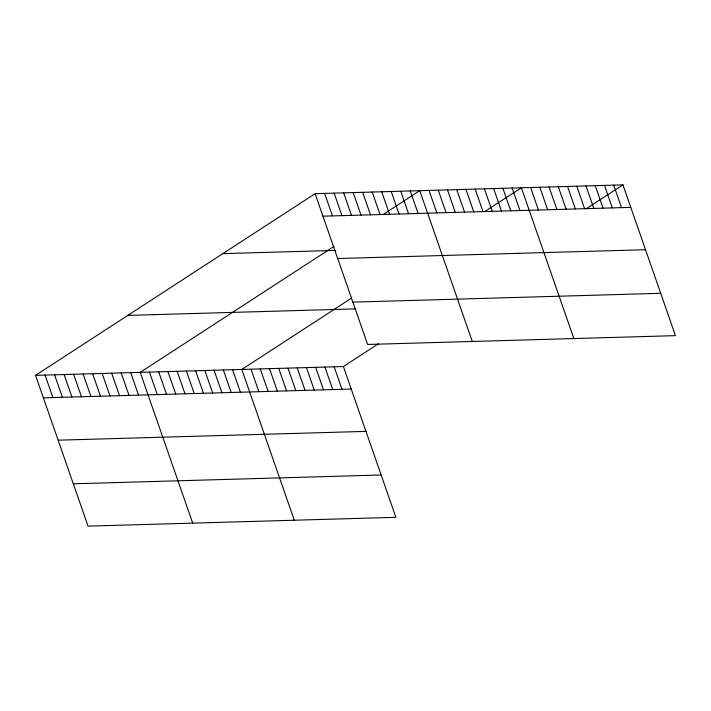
<?xml version="1.0" encoding="UTF-8"?>
<svg xmlns="http://www.w3.org/2000/svg" width="711" height="711" viewBox="0 0 711 711"><rect width="100%" height="100%" fill="white"/><g stroke="black" fill="none" stroke-linecap="round" stroke-linejoin="round"><path stroke-width="1.07" d="M35.55 375.355L343.386 366.538L395.894 517.324L88.057 526.131L35.55 375.355L315.106 193.676L622.943 184.869L675.45 335.645L367.614 344.462L315.106 193.676M333.974 246.441L140.218 372.36L192.717 523.136M382.874 214.669L419.774 190.681L472.282 341.458M351.332 298.265L241.802 369.453L294.31 520.23M484.458 211.754L521.359 187.775L573.866 338.552M343.386 366.538L378.439 343.76M586.042 208.847L622.943 184.869M322.945 216.188L630.781 207.372M222.854 253.631L335.725 250.405M337.689 258.52L645.526 249.703M352.878 302.131L660.706 293.314M127.802 315.4L355.598 308.885M43.389 397.858L351.225 389.05M58.124 440.189L365.961 431.381M73.313 483.8L381.149 474.992M613.709 185.136L621.547 207.639M604.474 185.393L612.313 207.905M595.24 185.66L603.079 208.163M586.006 185.927L593.845 208.43M576.772 186.193L584.602 208.696M567.529 186.451L575.368 208.963M558.295 186.717L566.134 209.221M549.061 186.984L556.9 209.487M539.827 187.242L547.666 209.754M530.593 187.508L538.431 210.021M512.124 188.042L519.963 210.545M502.89 188.299L510.729 210.811M493.656 188.566L501.495 211.078M484.422 188.833L492.252 211.336M475.179 189.099L483.018 211.602M465.945 189.357L473.784 211.869M456.711 189.624L464.55 212.136M447.477 189.89L455.316 212.393M438.243 190.157L446.081 212.66M429.009 190.415L436.847 212.927M410.256 190.957L418.095 213.46M400.746 191.232L408.576 213.735M391.228 191.499L399.067 214.011M381.709 191.774L389.548 214.278M372.2 192.041L380.038 214.553M362.681 192.317L370.52 214.82M353.171 192.592L361.01 215.095M343.653 192.859L351.492 215.371M334.143 193.134L341.973 215.637M324.625 193.41L332.464 215.913M334.152 366.805L341.991 389.317M324.918 367.072L332.748 389.575M315.675 367.338L323.514 389.841M306.441 367.596L314.28 390.108M297.207 367.863L305.046 390.375M287.973 368.129L295.812 390.632M278.739 368.396L286.577 390.899M269.505 368.654L277.343 391.166M260.27 368.92L268.109 391.432M251.036 369.187L258.875 391.69M232.568 369.711L240.398 392.223M223.325 369.978L231.164 392.49M214.091 370.244L221.93 392.748M204.857 370.511L212.696 393.014M195.623 370.769L203.462 393.281M186.389 371.035L194.227 393.539M177.155 371.302L184.993 393.805M167.92 371.569L175.759 394.072M158.686 371.826L166.525 394.338M149.452 372.093L157.282 394.596M130.7 372.635L138.538 395.138M121.181 372.902L129.02 395.414M111.671 373.177L119.51 395.68M102.153 373.444L109.992 395.956M92.643 373.719L100.473 396.223M83.125 373.995L90.964 396.498M73.606 374.262L81.445 396.774M64.097 374.537L71.935 397.04M54.578 374.813L62.417 397.316M45.069 375.079L52.898 397.591"/></g></svg>
